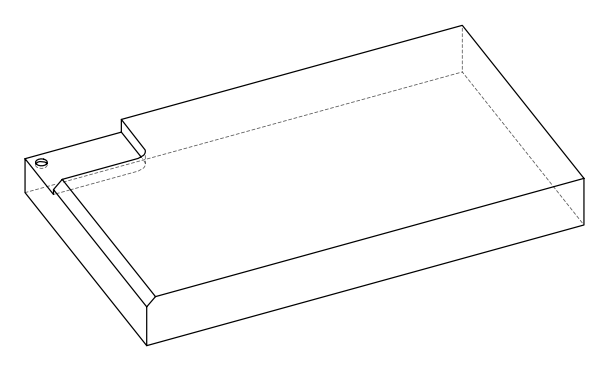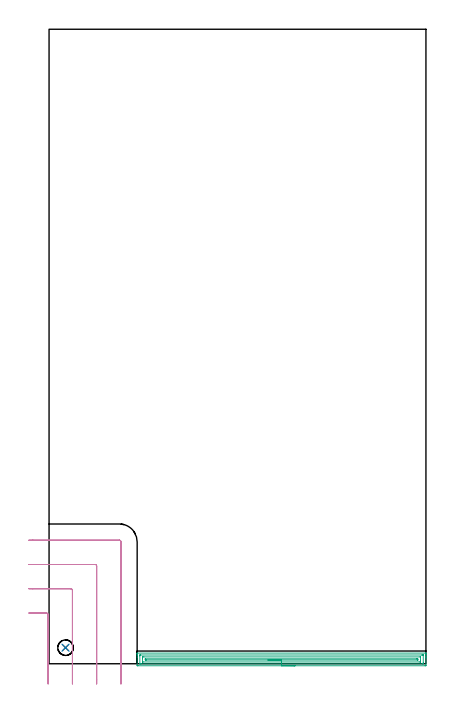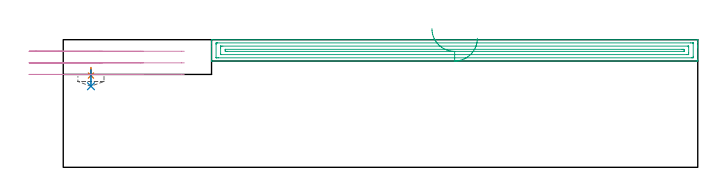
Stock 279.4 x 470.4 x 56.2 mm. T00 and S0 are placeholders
(PLAN: 4 operations, 3 tool changes, 10.3 min)
(1 SPOT_DRILL | STEP1POCKET | NXT0321_9005460120000 | 0.03 min | 1623 mm3)
(2 DRILL_BLIND_HOLE_INTO_CENTER | STEP1POCKET | NXT0301_086 | 0.03 min | 477 mm3)
(3 AREA_MILL | FG_CHAMFER_SURFACE | UGT0205_001 | 7.04 min | 9703 mm3)
(4 MILL_CORNER_NOTCH_RECTANGULAR | CORNER_NOTCH_RECTANGULAR | UGT0201_106 | Follow Part, ap 6, ae 75% | 3.18 min | 100991 mm3)
(TOOL NXT0321_9005460120000 | NC Spot Drill, 142deg, 12mm, Carbide, Uncoated | D12 PA142 FL30 Z2)
(TOOL NXT0301_086 | Carbide Drill 11.5mm [860.1-1150-035A1-MM 2214] | D11.5 PA140 FL55 Z2)
(TOOL UGT0205_001 | Chamfer Mill 20 x 3 x 45 deg. | D20 FL50 Z2)
(TOOL UGT0201_106 | End Mill 24 mm | D24 FL25 Z2)
(OP 1 SPOT_DRILL)
G17 G21 G94 G90
T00 M6
G54
G17 G0 G90 X12.2 Y11.9 S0 M3
G43 Z66.2 H0
G94 G81 G98 Z40.405 F250. R43.9
G80
M5
M2
(OP 2 DRILL_BLIND_HOLE_INTO_CENTER)
G17 G21 G94 G90
T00 M6
G54
G17 G0 G90 X12.2 Y11.9 S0 M3
G43 Z66.2 H1
G94 G81 G98 Z35.7 F250. R42.9
G80
M5
M2
(OP 3 AREA_MILL)
G17 G21 G94 G90
T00 M6
G54
G17 G0 G90 X182.35 Y-1.5 S1061 M3
G43 Z66.2 H0
Z56.8
G94 G1 X182.312 Z55.928 F250.
X182.198 Z55.064
X182.009 Z54.212
X181.747 Z53.38
X181.413 Z52.574
X181.01 Z51.8
X180.542 Z51.064
X180.01 Z50.372
X179.421 Z49.729
X178.778 Z49.14
X178.086 Z48.608
X177.35 Z48.14
X176.576 Z47.737
X175.77 Z47.403
X174.938 Z47.141
X174.086 Z46.952
X173.222 Z46.838
X172.35 Z46.8
X65.931
X65.374 Y-1.495 Z46.803
X65.31 Y-1.492 Z46.806
X65.3 Y-1.423 Z46.875
Y4.946 Z53.241
Y6.334 Z54.63
Y6.692 Z54.987
Y7.41 Z55.71
Y7.625 Z55.925
X65.303 Y7.765 Z56.057
X65.31 Y7.897 Z56.189
X65.484 Y7.9 Z56.2
X279.216
X279.39 Y7.897 Z56.189
X279.397 Y7.765 Z56.057
X279.4 Y7.625 Z55.925
Y7.41 Z55.71
Y6.692 Z54.987
Y5.46 Z53.757
Y4.946 Z53.241
Y4.33 Z52.626
Y-0.908 Z47.389
X279.396 Y-1.165 Z47.132
X279.39 Y-1.493 Z46.804
X279.109 Y-1.497 Z46.801
X278.769 Y-1.5 Z46.8
X172.35
Y-0.086 Z48.214
X68.402
X67.72 Y-0.085 Z48.215
X67.505 Y-0.083 Z48.217
X67.362 Y-0.079 Z48.221
X67.309 Y-0.069 Z48.231
X67.307 Y-0.039 Z48.261
X67.301 Y0.116 Z48.416
X67.3 Y5.819 Z54.119
X67.301 Y6.228 Z54.528
X67.305 Y6.365 Z54.665
X67.31 Y6.469 Z54.769
X67.379 Y6.479 Z54.779
X67.72 Y6.483 Z54.783
X67.932 Y6.485 Z54.785
X276.298 Y6.486 Z54.786
X276.98 Y6.485 Z54.785
X277.195 Y6.483 Z54.783
X277.338 Y6.479 Z54.779
X277.391 Y6.469 Z54.769
X277.393 Y6.439 Z54.739
X277.399 Y6.284 Z54.584
X277.4 Y0.581 Z48.881
X277.399 Y0.172 Z48.472
X277.395 Y0.035 Z48.335
X277.39 Y-0.069 Z48.231
X277.321 Y-0.079 Z48.221
X276.98 Y-0.083 Z48.217
X276.768 Y-0.085 Z48.215
X172.35 Y-0.086 Z48.214
Y1.328 Z49.628
X69.636 Y1.329 Z49.629
X69.508 Y1.331 Z49.631
X69.38 Y1.335 Z49.635
X69.31 Y1.339 Z49.639
X69.306 Y1.386 Z49.686
X69.303 Y1.454 Z49.754
X69.3 Y1.657 Z49.957
Y4.276 Z52.576
X69.306 Y4.946 Z53.246
X69.31 Y5.047 Z53.347
X69.312 Y5.065 Z53.365
X69.338 Y5.067 Z53.367
X69.381 Y5.07 Z53.37
X69.508 Y5.071 Z53.371
X70.274 Y5.072 Z53.372
X275.064 Y5.071 Z53.371
X275.192 Y5.069 Z53.369
X275.32 Y5.065 Z53.365
X275.39 Y5.061 Z53.361
X275.394 Y5.014 Z53.314
X275.397 Y4.946 Z53.246
X275.4 Y4.743 Z53.043
Y2.124 Z50.424
X275.394 Y1.454 Z49.754
X275.39 Y1.353 Z49.653
X275.388 Y1.335 Z49.635
X275.362 Y1.332 Z49.632
X275.319 Y1.33 Z49.63
X275.192 Y1.329 Z49.629
X274.426 Y1.328 Z49.628
X172.35
Y2.743 Z51.043
X72.191
X71.763 Y2.745 Z51.045
X71.45 Y2.75 Z51.05
X71.31 Y2.772 Z51.072
X71.3 Y3.197 Z51.497
X71.31 Y3.634 Z51.934
X71.317 Y3.651 Z51.951
X71.359 Y3.654 Z51.954
X71.442 Y3.656 Z51.956
X272.509 Y3.657 Z51.957
X272.937 Y3.655 Z51.955
X273.25 Y3.65 Z51.95
X273.39 Y3.628 Z51.928
X273.4 Y3.203 Z51.503
X273.39 Y2.766 Z51.066
X273.383 Y2.749 Z51.049
X273.341 Y2.746 Z51.046
X273.259 Y2.743 Z51.043
X172.35
X171.478 Z51.081
X170.614 Z51.195
X169.762 Z51.383
X168.93 Z51.646
X168.124 Z51.98
X167.35 Z52.382
X166.614 Z52.851
X165.922 Z53.382
X165.279 Z53.972
X164.69 Z54.615
X164.158 Z55.307
X163.69 Z56.043
X163.287 Z56.816
X162.953 Z57.622
X162.691 Z58.454
X162.502 Z59.306
X162.388 Z60.171
X162.35 Z61.043
G0 Z66.2
M5
M2
(OP 4 MILL_CORNER_NOTCH_RECTANGULAR)
G17 G21 G94 G90
T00 M6
G54
G17 G0 G90 X-0.7 Y-14.98 S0 M3
G43 Z66.2 H0
Z51.1
G94 G1 Y-11.98 F250.
Y36.406 F500.
G3 X-1.894 Y37.6 R1.2
G1 X-12.
X-15. F250.
G0 Z66.2
X17.3 Y-15.
Z51.1
G1 Y-12.
Y54.406 F500.
G3 X16.106 Y55.6 R1.2
G1 X-12.
X-15. F250.
G0 Z66.2
X35.3 Y-15.
Z51.1
G1 Y-12.
Y72.406 F500.
G3 X34.106 Y73.6 R1.2
G1 X-12.
X-15. F250.
G0 Z66.2
X53.3 Y-15.
Z51.1
G1 Y-12.
Y90.406 F500.
G3 X52.105 Y91.6 R1.2
G1 X-12.
X-15. F250.
G0 Z66.2
X-0.7 Y-14.98
Z46.
G1 Y-11.98
Y36.406 F500.
G3 X-1.894 Y37.6 R1.2
G1 X-12.
X-15. F250.
G0 Z66.2
X17.3 Y-15.
Z46.
G1 Y-12.
Y54.406 F500.
G3 X16.106 Y55.6 R1.2
G1 X-12.
X-15. F250.
G0 Z66.2
X35.3 Y-15.
Z46.
G1 Y-12.
Y72.406 F500.
G3 X34.106 Y73.6 R1.2
G1 X-12.
X-15. F250.
G0 Z66.2
X53.3 Y-15.
Z46.
G1 Y-12.
Y90.406 F500.
G3 X52.106 Y91.6 R1.2
G1 X-12.
X-15. F250.
G0 Z66.2
X-0.7 Y-14.98
Z40.9
G1 Y-11.98
Y36.406 F500.
G3 X-1.894 Y37.6 R1.2
G1 X-12.
X-15. F250.
G0 Z66.2
X17.3 Y-15.
Z40.9
G1 Y-12.
Y54.406 F500.
G3 X16.106 Y55.6 R1.2
G1 X-12.
X-15. F250.
G0 Z66.2
X35.3 Y-15.
Z40.9
G1 Y-12.
Y72.406 F500.
G3 X34.106 Y73.6 R1.2
G1 X-12.
X-15. F250.
G0 Z66.2
X53.3 Y-15.
Z40.9
G1 Y-12.
Y90.406 F500.
G3 X52.106 Y91.6 R1.2
G1 X-12.
X-15. F250.
G0 Z66.2
M5
M2
